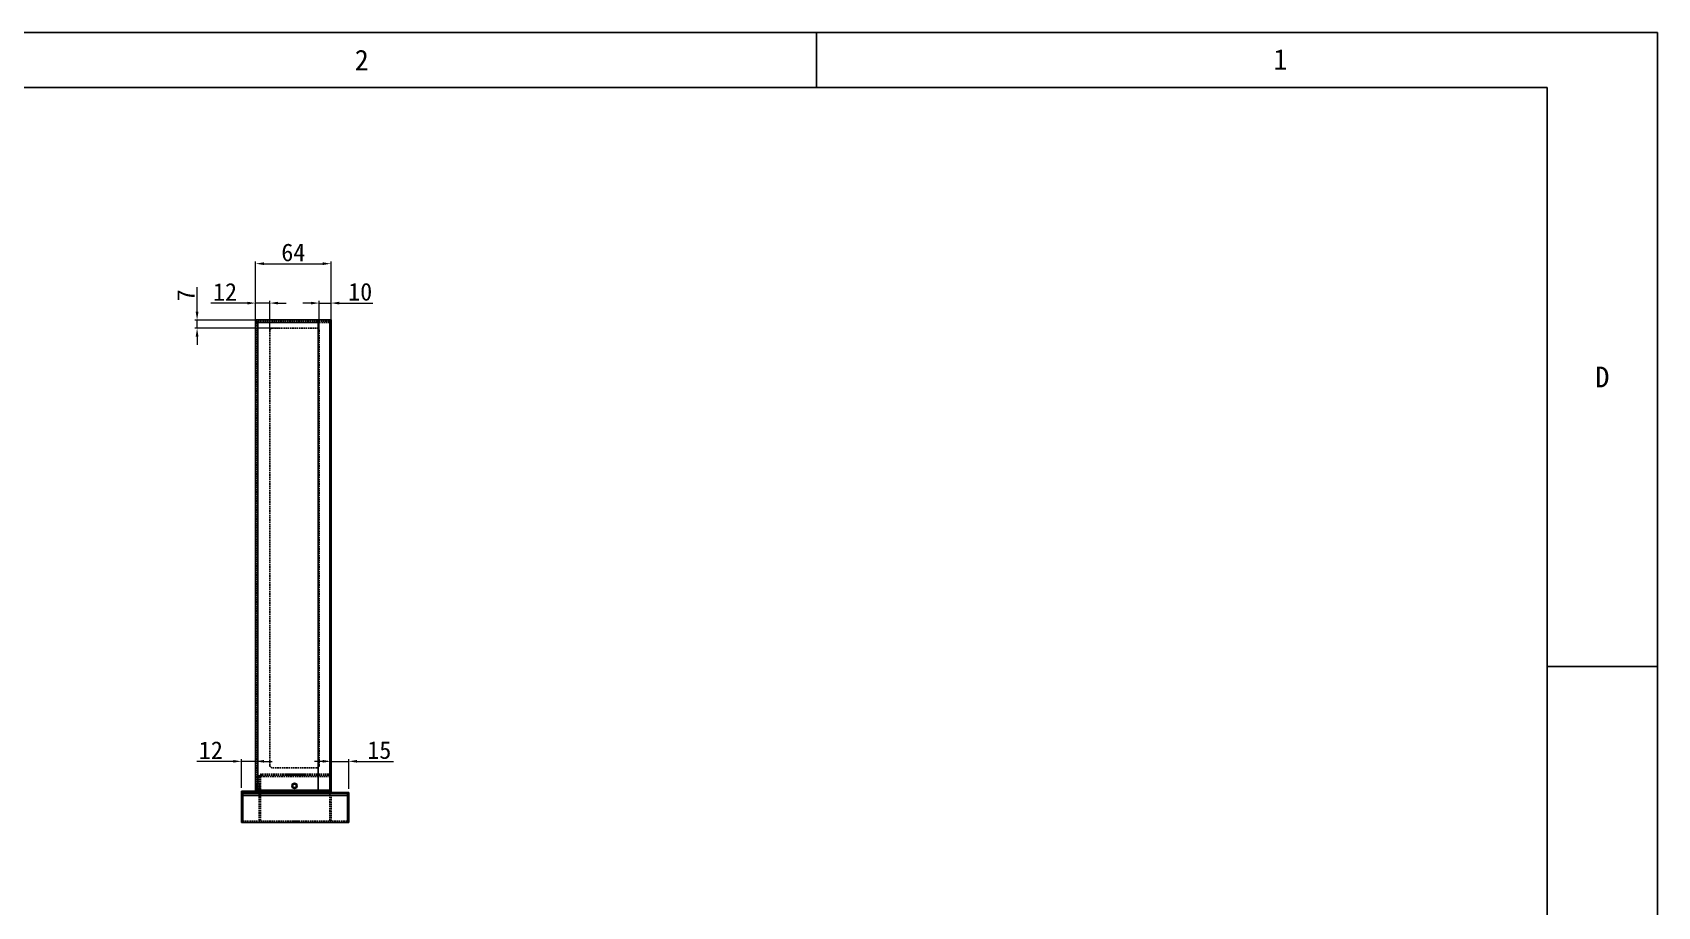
# Model space of a CAD drawing. Header units: millimetres. Extents: x 10653 to 40244, y 19163 to 29561.
# Drawn here: x 17380 to 18760, y 20479 to 21221 of the extents above; entities that cross this region are included whole.
import ezdxf
from ezdxf.enums import TextEntityAlignment as Align

# ---------------------------------------------------------------- set-up
doc = ezdxf.new("R2010")
doc.units = ezdxf.units.MM
doc.header["$PDSIZE"] = -1
doc.linetypes.add('HIDDEN', pattern=[1.905, 1.27, -0.635])
for name, color, linetype in [('02___PRT_ALL_AXES', 7, 'Continuous'), ('DEFAULT_2', 8, 'HIDDEN'), ('print', 30, 'Continuous')]:
    doc.layers.add(name, color=color, linetype=linetype)
doc.layers.add('dim', color=2, linetype='Continuous', lineweight=9)
doc.styles.add('Dartop', font='')
doc.styles.get('Dartop').set_extended_font_data('FangSong_GB2312')
doc.dimstyles.new('3', dxfattribs={"dimtxt": 15, "dimasz": 7, "dimexe": 2, "dimexo": 3, "dimgap": 2, "dimtad": 1, "dimzin": 9, "dimdsep": 46, "dimtxsty": 'Standard', "dimcen": 1, "dimadec": 1, "dimazin": 2, "dimtfac": 0.5, "dimtmove": 0, "dimatfit": 3, "dimfxl": 0, "dimtolj": 1, "dimlwd": 9, "dimlwe": 9, "dimarcsym": 0})

# ---------------------------------------------------------------- blocks, each defined once
blk = doc.blocks.new('*D351')
at = {"layer": 'Defpoints', "color": 0, "lineweight": 9, "transparency": 16777216}
for p in [(17569.9, 20991.4), (17569.9, 20966), (17581.9, 20966)]:
    blk.add_point(p, dxfattribs=at)
at = {"layer": 'dim', "color": 0, "lineweight": 9, "transparency": 16777216}
for p, q in [((17562.9, 20991.4), (17531.9, 20991.4)), ((17569.9, 20969), (17569.9, 20993.4)), ((17581.9, 20991.4), (17569.9, 20991.4)), ((17581.9, 20969), (17581.9, 20993.4)), ((17588.9, 20991.4), (17595.9, 20991.4))]:
    blk.add_line(p, q, dxfattribs=at)
for points in [[(17562.9, 20992.5), (17562.9, 20990.2), (17569.9, 20991.4)], [(17588.9, 20992.5), (17588.9, 20990.2), (17581.9, 20991.4)]]:
    blk.add_solid(points, dxfattribs=at)
at = {"layer": 'dim', "color": 0, "lineweight": 9, "transparency": 16777216, "insert": (17543.9, 21000.9), "char_height": 15, "attachment_point": 5}
blk.add_mtext('\\A1;12', dxfattribs=at)
blk = doc.blocks.new('*D352')
at = {"layer": 'Defpoints', "color": 0, "lineweight": 9, "transparency": 16777216}
for p in [(17520.2, 20977), (17594.4, 20977), (17592.8, 20970)]:
    blk.add_point(p, dxfattribs=at)
at = {"layer": 'dim', "color": 0, "lineweight": 9, "transparency": 16777216}
for p, q in [((17520.2, 20984), (17520.2, 21005)), ((17591.4, 20977), (17518.2, 20977)), ((17520.2, 20970), (17520.2, 20977)), ((17589.8, 20970), (17518.2, 20970)), ((17520.2, 20963), (17520.2, 20956))]:
    blk.add_line(p, q, dxfattribs=at)
for points in [[(17519, 20984), (17521.4, 20984), (17520.2, 20977)], [(17519, 20963), (17521.4, 20963), (17520.2, 20970)]]:
    blk.add_solid(points, dxfattribs=at)
at = {"layer": 'dim', "color": 0, "lineweight": 9, "transparency": 16777216, "insert": (17510.7, 20998), "char_height": 15, "attachment_point": 5, "rotation": 90}
blk.add_mtext('\\A1;7', dxfattribs=at)
blk = doc.blocks.new('*D353')
at = {"layer": 'Defpoints', "color": 0, "lineweight": 9, "transparency": 16777216}
for p in [(17633.9, 20991.4), (17623.9, 20963.6), (17633.9, 20962.8)]:
    blk.add_point(p, dxfattribs=at)
at = {"layer": 'dim', "color": 0, "lineweight": 9, "transparency": 16777216}
for p, q in [((17616.9, 20991.4), (17609.9, 20991.4)), ((17623.9, 20966.6), (17623.9, 20993.4)), ((17623.9, 20991.4), (17633.9, 20991.4)), ((17633.9, 20965.8), (17633.9, 20993.4)), ((17640.9, 20991.4), (17669.4, 20991.4))]:
    blk.add_line(p, q, dxfattribs=at)
for points in [[(17616.9, 20992.5), (17616.9, 20990.2), (17623.9, 20991.4)], [(17640.9, 20992.5), (17640.9, 20990.2), (17633.9, 20991.4)]]:
    blk.add_solid(points, dxfattribs=at)
at = {"layer": 'dim', "color": 0, "lineweight": 9, "transparency": 16777216, "insert": (17658.7, 21000.9), "char_height": 15, "attachment_point": 5}
blk.add_mtext('\\A1;10', dxfattribs=at)
blk = doc.blocks.new('*D355')
at = {"layer": 'Defpoints', "color": 0, "lineweight": 9, "transparency": 16777216}
for p in [(17633.9, 21024.8), (17569.9, 20971.6), (17633.9, 20969.9)]:
    blk.add_point(p, dxfattribs=at)
at = {"layer": 'dim', "color": 0, "lineweight": 9, "transparency": 16777216}
for p, q in [((17569.9, 20974.6), (17569.9, 21026.8)), ((17633.9, 20972.9), (17633.9, 21026.8)), ((17576.9, 21024.8), (17626.9, 21024.8))]:
    blk.add_line(p, q, dxfattribs=at)
for points in [[(17576.9, 21026), (17576.9, 21023.7), (17569.9, 21024.8)], [(17626.9, 21026), (17626.9, 21023.7), (17633.9, 21024.8)]]:
    blk.add_solid(points, dxfattribs=at)
at = {"layer": 'dim', "color": 0, "lineweight": 9, "transparency": 16777216, "insert": (17601.9, 21034.3), "char_height": 15, "attachment_point": 5}
blk.add_mtext('\\A1;64', dxfattribs=at)
blk = doc.blocks.new('*D356')
at = {"layer": 'Defpoints', "color": 0, "lineweight": 9, "transparency": 16777216}
for p in [(17633.9, 20602.4), (17633.9, 20578.8), (17648.9, 20576)]:
    blk.add_point(p, dxfattribs=at)
at = {"layer": 'dim', "color": 0, "lineweight": 9, "transparency": 16777216}
for p, q in [((17626.9, 20602.4), (17619.9, 20602.4)), ((17633.9, 20581.8), (17633.9, 20604.4)), ((17633.9, 20602.4), (17648.9, 20602.4)), ((17648.9, 20579), (17648.9, 20604.4)), ((17655.9, 20602.4), (17686.9, 20602.4))]:
    blk.add_line(p, q, dxfattribs=at)
for points in [[(17626.9, 20603.6), (17626.9, 20601.3), (17633.9, 20602.4)], [(17655.9, 20603.6), (17655.9, 20601.3), (17648.9, 20602.4)]]:
    blk.add_solid(points, dxfattribs=at)
at = {"layer": 'dim', "color": 0, "lineweight": 9, "transparency": 16777216, "insert": (17674.9, 20611.9), "char_height": 15, "attachment_point": 5}
blk.add_mtext('\\A1;15', dxfattribs=at)
blk = doc.blocks.new('*D357')
at = {"layer": 'Defpoints', "color": 0, "lineweight": 9, "transparency": 16777216}
for p in [(17557.9, 20602.4), (17557.9, 20577), (17569.9, 20577)]:
    blk.add_point(p, dxfattribs=at)
at = {"layer": 'dim', "color": 0, "lineweight": 9, "transparency": 16777216}
for p, q in [((17550.9, 20602.4), (17519.9, 20602.4)), ((17557.9, 20580), (17557.9, 20604.4)), ((17569.9, 20602.4), (17557.9, 20602.4)), ((17569.9, 20580), (17569.9, 20604.4)), ((17576.9, 20602.4), (17583.9, 20602.4))]:
    blk.add_line(p, q, dxfattribs=at)
for points in [[(17550.9, 20603.6), (17550.9, 20601.3), (17557.9, 20602.4)], [(17576.9, 20603.6), (17576.9, 20601.3), (17569.9, 20602.4)]]:
    blk.add_solid(points, dxfattribs=at)
at = {"layer": 'dim', "color": 0, "lineweight": 9, "transparency": 16777216, "insert": (17531.9, 20611.9), "char_height": 15, "attachment_point": 5}
blk.add_mtext('\\A1;12', dxfattribs=at)

msp = doc.modelspace()

# ---------------------------------------------------------------- linework, layer by layer
at = {"color": 0}
for p, q in [((18045.976, 21174.26), (18045.976, 21221.043)), ((15881.577, 21174.26), (18666.531, 21174.26)), ((18666.531, 21174.26), (18666.531, 19209.369)), ((18760.097, 20683.037), (18666.531, 20683.037))]:
    msp.add_line(p, q, dxfattribs=at)
at = {"color": 7, "linetype": 'Continuous'}
for p, q in [((17569.918, 20576.038), (17569.918, 20977.038)), ((17569.918, 20977.038), (17622.918, 20977.038)), ((17569.918, 20975.038), (17621.918, 20975.038)), ((17571.918, 20580.038), (17571.918, 20975.038)), ((17621.918, 20975.038), (17621.918, 20977.038)), ((17557.918, 20550.638), (17557.918, 20577.038)), ((17557.918, 20575.038), (17648.918, 20575.038)), ((17558.918, 20573.498), (17557.918, 20573.498)), ((17571.918, 20580.038), (17569.918, 20580.038)), ((17569.918, 20578.038), (17622.918, 20578.038)), ((17569.918, 20577.038), (17633.918, 20577.038)), ((17633.918, 20576.038), (17633.918, 20578.038)), ((17647.918, 20576.038), (17647.918, 20550.638)), ((17558.918, 20550.638), (17557.918, 20550.638))]:
    msp.add_line(p, q, dxfattribs=at)
at = {"color": 3, "linetype": 'Continuous'}
for p, q in [((17622.918, 20977.038), (17622.918, 20578.038)), ((17633.918, 20977.038), (17622.918, 20977.038)), ((17632.918, 20977.038), (17632.918, 20578.038)), ((17633.918, 20977.038), (17633.918, 20578.038)), ((17557.918, 20577.038), (17569.918, 20577.038)), ((17557.918, 20576.038), (17648.918, 20576.038)), ((17558.918, 20576.038), (17558.918, 20550.638)), ((17558.918, 20573.498), (17648.918, 20573.498)), ((17633.918, 20578.038), (17622.918, 20578.038)), ((17648.918, 20576.038), (17648.918, 20550.638)), ((17558.918, 20550.638), (17648.918, 20550.638))]:
    msp.add_line(p, q, dxfattribs=at)
at = {"color": 7, "linetype": 'Continuous'}
msp.add_circle((17602.918, 20581.638), 1.5, dxfattribs=at)
at = {"layer": '02___PRT_ALL_AXES', "color": 8, "linetype": 'HIDDEN'}
for p, q in [((17632.918, 20977.038), (17632.918, 20578.038)), ((17611.918, 20591.638), (17595.918, 20591.638)), ((17595.918, 20590.638), (17595.918, 20591.638)), ((17611.918, 20590.638), (17595.918, 20590.638)), ((17603.918, 20590.638), (17603.918, 20591.638)), ((17611.918, 20590.638), (17611.918, 20591.638)), ((17566.168, 20577.038), (17561.668, 20577.038)), ((17561.668, 20577.038), (17561.668, 20576.038)), ((17562.418, 20576.038), (17561.668, 20576.038)), ((17565.418, 20576.038), (17562.418, 20576.038)), ((17562.418, 20575.038), (17562.418, 20576.038)), ((17565.418, 20575.038), (17562.418, 20575.038)), ((17563.918, 20576.038), (17563.918, 20575.038)), ((17566.168, 20576.038), (17565.418, 20576.038)), ((17565.418, 20575.038), (17565.418, 20576.038)), ((17566.168, 20577.038), (17566.168, 20576.038)), ((17571.918, 20583.888), (17570.918, 20583.888)), ((17570.918, 20583.888), (17570.918, 20579.388)), ((17570.918, 20581.638), (17571.918, 20581.638)), ((17571.918, 20579.388), (17570.918, 20579.388)), ((17571.918, 20583.888), (17571.918, 20579.388)), ((17586.418, 20577.038), (17581.418, 20577.038)), ((17581.418, 20576.038), (17581.418, 20577.038)), ((17586.418, 20576.038), (17581.418, 20576.038)), ((17582.418, 20575.038), (17582.418, 20576.038)), ((17585.418, 20575.038), (17582.418, 20575.038)), ((17583.918, 20576.038), (17583.918, 20575.038)), ((17585.418, 20575.038), (17585.418, 20576.038)), ((17586.418, 20576.038), (17586.418, 20577.038)), ((17626.418, 20577.038), (17621.418, 20577.038)), ((17621.418, 20576.038), (17621.418, 20577.038)), ((17626.418, 20576.038), (17621.418, 20576.038)), ((17622.418, 20575.038), (17622.418, 20576.038)), ((17625.418, 20575.038), (17622.418, 20575.038)), ((17623.918, 20576.038), (17623.918, 20575.038)), ((17625.418, 20575.038), (17625.418, 20576.038)), ((17626.418, 20576.038), (17626.418, 20577.038)), ((17601.418, 20551.638), (17606.418, 20551.638)), ((17601.418, 20551.638), (17601.418, 20550.638)), ((17601.418, 20550.638), (17606.418, 20550.638)), ((17603.918, 20550.638), (17603.918, 20551.638)), ((17606.418, 20551.638), (17606.418, 20550.638))]:
    msp.add_line(p, q, dxfattribs=at)
at = {"layer": '02___PRT_ALL_AXES', "color": 7, "linetype": 'Continuous'}
msp.add_circle((17602.918, 20581.638), 2.25, dxfattribs=at)
at = {"layer": 'DEFAULT_2', "color": 8, "linetype": 'HIDDEN'}
for p, q in [((17569.918, 20976.038), (17632.918, 20976.038)), ((17570.918, 20577.038), (17570.918, 20976.038)), ((17570.918, 20976.038), (17571.918, 20975.038)), ((17621.918, 20975.038), (17632.918, 20975.038)), ((17581.918, 20599.038), (17581.918, 20968.038)), ((17583.918, 20970.038), (17621.918, 20970.038)), ((17623.918, 20968.038), (17623.918, 20599.038)), ((17573.918, 20589.638), (17572.918, 20589.638)), ((17572.918, 20589.638), (17572.918, 20551.638)), ((17632.918, 20589.638), (17573.918, 20589.638)), ((17573.918, 20589.638), (17573.918, 20551.638)), ((17631.918, 20591.638), (17574.918, 20591.638)), ((17574.918, 20590.638), (17574.918, 20591.638)), ((17631.918, 20590.638), (17574.918, 20590.638)), ((17621.918, 20597.038), (17583.918, 20597.038)), ((17631.918, 20590.638), (17631.918, 20591.638)), ((17632.918, 20589.638), (17633.918, 20589.638)), ((17570.918, 20577.038), (17571.918, 20576.038)), ((17571.918, 20576.038), (17571.918, 20580.038)), ((17573.918, 20583.138), (17572.918, 20583.138)), ((17573.918, 20581.638), (17572.918, 20581.638)), ((17573.918, 20580.138), (17572.918, 20580.138)), ((17581.418, 20576.038), (17581.418, 20577.038)), ((17586.418, 20576.038), (17586.418, 20577.038)), ((17621.418, 20576.038), (17621.418, 20577.038)), ((17626.418, 20576.038), (17626.418, 20577.038)), ((17632.918, 20578.038), (17632.918, 20551.638)), ((17633.918, 20576.038), (17633.918, 20551.638)), ((17558.918, 20551.638), (17573.918, 20551.638)), ((17573.918, 20551.638), (17632.918, 20551.638)), ((17632.918, 20551.638), (17648.918, 20551.638))]:
    msp.add_line(p, q, dxfattribs=at)
for centre, radius, start, end in [((17632.918, 20976.038), 1, 270, 90), ((17583.918, 20968.038), 2, 90, 180), ((17621.918, 20968.038), 2, 0, 90), ((17583.918, 20599.038), 2, 180, 270), ((17621.918, 20599.038), 2, 270, 0), ((17574.918, 20589.638), 2, 90, 180), ((17574.918, 20589.638), 1, 90, 180), ((17631.918, 20589.638), 2, 0, 90), ((17631.918, 20589.638), 1, 0, 90)]:
    msp.add_arc(centre, radius, start, end, dxfattribs=at)
for points, knots in [([(17573.918, 20589.638), (17573.999, 20589.893), (17574.118, 20590.266), (17574.286, 20590.737), (17574.408, 20591.038), (17574.531, 20591.288), (17574.668, 20591.507), (17574.82, 20591.638), (17574.918, 20591.638)], [0, 0, 0, 0, 0.35085223, 0.5110664, 0.65392222, 0.77522264, 0.87245002, 1, 1, 1, 1]), ([(17573.918, 20589.638), (17574, 20589.766), (17574.157, 20590.012), (17574.432, 20590.392), (17574.725, 20590.638), (17574.918, 20590.638)], [0, 0, 0, 0, 0.31608218, 0.59930129, 1, 1, 1, 1]), ([(17632.918, 20589.638), (17632.837, 20589.893), (17632.719, 20590.266), (17632.55, 20590.737), (17632.429, 20591.038), (17632.305, 20591.288), (17632.168, 20591.507), (17632.016, 20591.638), (17631.918, 20591.638)], [0, 0, 0, 0, 0.35085223, 0.5110664, 0.65392222, 0.77522264, 0.87245002, 1, 1, 1, 1]), ([(17632.918, 20589.638), (17632.836, 20589.766), (17632.679, 20590.012), (17632.404, 20590.392), (17632.111, 20590.638), (17631.918, 20590.638)], [0, 0, 0, 0, 0.31608218, 0.59930129, 1, 1, 1, 1])]:
    msp.add_open_spline(points, degree=3, knots=knots, dxfattribs=at)
at = {"layer": 'print'}
msp.add_lwpolyline([(15788.011, 21221.043), (18760.097, 21221.043), (18760.097, 19162.586), (15788.011, 19162.586)], close=True, dxfattribs=at)

# ---------------------------------------------------------------- texts
at = {"color": 0, "style": 'Dartop'}
for s, p in [('2', (17660.015, 21197.652)), ('1', (18439.933, 21198.208)), ('D', (18713.314, 20928.649))]:
    msp.add_text(s, height=17.544, dxfattribs=at).set_placement(p, align=Align.MIDDLE_CENTER)

# ---------------------------------------------------------------- dimensions: what is measured, and where the dimension line sits
at = {"layer": 'dim', "lineweight": 9}
for base, p1, p2, picture, middle in [((17633.918, 21024.834), (17569.918, 20971.643), (17633.918, 20969.876), '*D355', (17601.918, 21034.334)), ((17569.918, 20991.362), (17581.918, 20965.966), (17569.918, 20965.966), '*D351', (17543.918, 21000.862)), ((17633.918, 20991.362), (17623.918, 20963.627), (17633.918, 20962.795), '*D353', (17658.668, 21000.862)), ((17557.918, 20602.447), (17569.918, 20577.038), (17557.918, 20577.038), '*D357', (17531.918, 20611.947))]:
    dim = msp.add_linear_dim(base=base, p1=p1, p2=p2, dimstyle='3', dxfattribs=at)
    dim.commit()
    dim.dimension.update_dxf_attribs({"geometry": picture, "text_midpoint": middle})
dim = msp.add_linear_dim(base=(17520.213, 20977.038), p1=(17592.827, 20970.038), p2=(17594.423, 20977.038), angle=90, dimstyle='3', dxfattribs=at)
dim.commit()
dim.dimension.update_dxf_attribs({"geometry": '*D352', "text_midpoint": (17510.713, 20998.038)})
dim = msp.add_linear_dim(base=(17633.918, 20602.447), p1=(17648.918, 20576.038), p2=(17633.918, 20578.791), dimstyle='3', dxfattribs=at)
dim.commit()
dim.dimension.update_dxf_attribs({"geometry": '*D356', "text_midpoint": (17674.918, 20602.447), "dimtype": 160})

doc.saveas('drawing.dxf')
